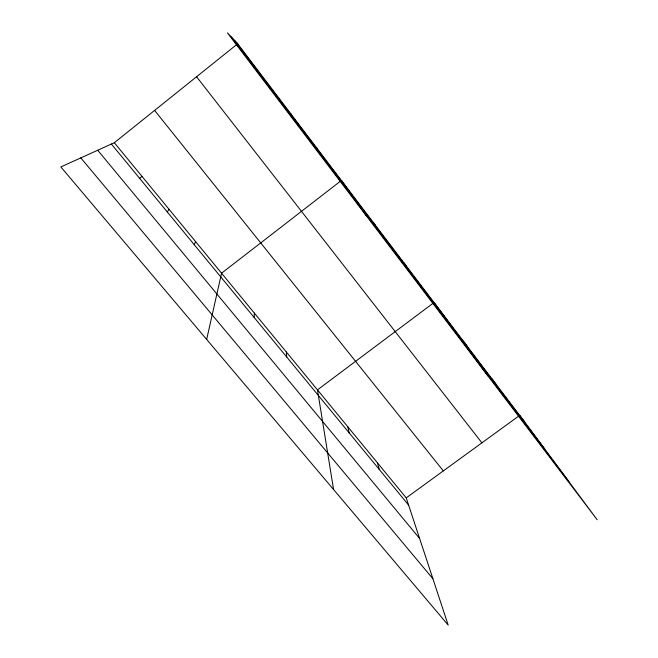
<?xml version="1.0" encoding="UTF-8"?>
<svg xmlns="http://www.w3.org/2000/svg" width="658" height="658" viewBox="0 0 658 658"><rect width="100%" height="100%" fill="white"/><g stroke="black" fill="none" stroke-linecap="round" stroke-linejoin="round"><path stroke-width="0.99" d="M254.161 317.477L254.383 313.126M206.661 339.421L221.565 273.202L340.655 181.032M194.274 244.735L195.599 241.609M167.247 211.892L169.081 209.343M139.628 178.343L141.996 176.393M114.319 142.72L406.233 497.876L448.188 625.1L60.832 166.935L114.319 142.72L237.744 43.732L227.438 32.9L597.168 519.73L519.73 415.346M406.233 497.876L518.907 415.938M80.811 157.895L432.898 578.736M97.697 150.246L419.623 538.483M111.391 144.053L408.618 505.105M154.614 110.412L443.327 470.898M196.569 76.756L481.911 442.842M237.184 43.14L524.113 421.252M234.552 40.385L544.372 448.559M231.303 36.963L568.874 481.59M491.913 378.687L495.861 384.025M463.38 341.083L466.876 345.828M488.014 376.014L434.091 302.491L317.477 389.881L333.573 489.536M404.037 262.879L406.545 266.326M373.168 222.198L375.142 224.946M341.461 180.415L366.909 216.548M316.358 147.334L317.304 148.724M290.721 113.546L291.181 114.303M377.388 462.788L379.304 469.499M347.811 426.795L349.234 432.972M286.337 352.005L286.699 356.998"/></g></svg>
